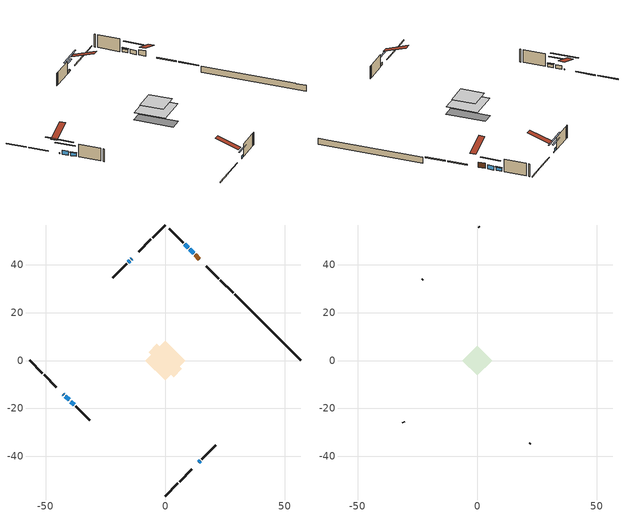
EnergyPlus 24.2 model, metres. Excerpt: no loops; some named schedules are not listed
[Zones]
conditioned space
 floor outside (Floor1 construction): -0.87,0 0,0.87 0.87,0 0,-0.87 z0.52
 floor adiabatic (AdiabaticFloorConstruction): -8.3,0 0,8.3 8.3,0 0,-8.3 z2.96
 floor foundation (Slab1 construction): -6.91,3.55 -3.55,6.91 6.91,-3.55 3.55,-6.91 z-1.83
 wall outside (RimJoist1 construction): 0,-56.62 5.32,-51.31 / -56.62,0 -51.31,-5.32 / 0,56.62 -5.32,51.31 / 28.34,28.29 23.02,33.6 z0.52:0.82
 wall outside (RimJoist2 construction): 5.97,-50.65 11.15,-45.47 / -50.65,-5.97 -45.47,-11.15 / -5.97,50.65 -11.15,45.47 / 22.36,34.26 17.18,39.44 z0.52:0.82
 wall outside (AdiabaticWallConstruction 1): 14.28,42.34 12.47,44.15 z0.52:2.55
 wall outside (AdiabaticWallConstruction): 11.81,44.81 10.17,46.45 z0.52:2.05; -14.05,42.57 -14.25,42.37 / -42.57,-14.05 -42.37,-14.25 z0.52:0.89; -14.91,41.72 -15.52,41.1 / 14.06,-42.57 14.67,-41.95 z0.52:1.66; -41.72,-14.91 -40.14,-16.48 z0.52:1.98; 9.52,47.1 8.09,48.53 z0.52:1.85; -39.49,-17.13 -38.13,-18.5 z0.52:1.79
 wall outside (Wall1 construction): 15.32,-41.3 21.19,-35.43 / -37.47,-19.15 -31.6,-25.02 / -16.18,40.45 -22.04,34.58 / 7.44,49.18 1.57,55.05 z0.52:5.4
 wall foundation (FoundationWall1 construction): 28.99,27.63,-1.83 28.99,27.63,0.52 53.86,2.76,0.52 53.86,2.76,0.47 56.62,0,0.47 56.62,0,-1.83
 window (WindowConstruction): 11.81,44.81 10.17,46.45 z0.52:2.05
 window (WindowConstruction 6): -14.06,42.57 -14.25,42.37 z0.52:0.88
 window (WindowConstruction 7): -42.57,-14.06 -42.37,-14.25 z0.52:0.88
 window (WindowConstruction 1): -14.91,41.71 -15.52,41.1 z0.52:1.66
 window (WindowConstruction 2): 14.06,-42.57 14.67,-41.96 z0.52:1.66
 window (WindowConstruction 3): -41.71,-14.91 -40.15,-16.48 z0.52:1.98
 window (WindowConstruction 4): 9.52,47.11 8.1,48.53 z0.52:1.85
 window (WindowConstruction 5): -39.49,-17.13 -38.13,-18.5 z0.52:1.79
 door (Door): 14.28,42.34 12.47,44.15 z0.52:2.55
 ceiling adiabatic (AdiabaticFloorConstruction): 0,-8.3 8.3,0 0,8.3 -8.3,0 z2.96
attic - vented
 floor to conditioned space (Floor2 construction Reversed): -6.2,0 0,6.2 6.2,0 0,-6.2 z5.4
 wall outside (Wall3 construction): 21.85,-34.78 22.11,-34.52 / -30.95,-25.68 -30.69,-25.94 / -22.7,33.92 -22.96,33.67 / 0.92,55.71 0.66,55.97 z0.52:5.4
 roof outside (Roof1 construction): 13.4,-43.22,5.4 7.36,-37.19,8.24 5.77,-38.78,8.24 11.81,-44.81,5.4; -43.22,-13.4,5.4 -37.19,-7.36,8.24 -38.78,-5.77,8.24 -44.81,-11.81,5.4; -13.4,43.22,5.4 -7.36,37.19,8.24 -5.77,38.78,8.24 -11.81,44.81,5.4; 14.94,41.69,5.4 8.9,35.65,8.24 10.49,34.06,8.24 16.53,40.1,5.4
shading: 8.31,48.31 13.68,42.94 13.97,43.23 8.6,48.61 z4.69; -17.84,38.78 -10.46,46.16 -10.76,46.45 -18.13,39.07 z5.96; -38.78,-17.84 -46.16,-10.46 -46.45,-10.76 -39.07,-18.13 z5.96; -17.38,39.24 -13.04,43.58 -13.33,43.87 -17.68,39.53 z4.3; 16.53,-40.09 12.19,-44.43 12.48,-44.72 16.82,-40.38 z4.3; -38.28,-18.34 -43.58,-13.04 -43.87,-13.33 -38.57,-18.63 z4.62; 7.95,48.67 9.66,46.96 9.95,47.25 8.24,48.96 z2.05; -37.98,-18.64 -39.63,-16.99 -39.92,-17.28 -38.27,-18.93 z1.99
[Building]
Building 1: Terrain=Suburbs
[Site:Location]
Winnipeg Intl AP_MB: Latitude {deg}=49.91; Longitude {deg}=-97.24; Time Zone {hr}=-6; Elevation {m}=239; Keep Site Location Information=Yes
[Site:GroundTemperature:Shallow]
-2.46526, -5.11642, -5.32873, -4.07063, 0.979979, 6.00706, 10.3653, 13.1261, 13.3606, 11.1152, 6.8681, 1.99523
[Site:WaterMainsTemperature]
Calculation Method=Schedule; Temperature Schedule=mains temperature schedule
[Material] Roughness=Rough; Thermal Absorptance=0.9
Name | Thickness {m} | Conductivity {W/m-K} | Density {kg/m3} | Specific Heat {J/kg-K} | Solar Absorptance | Visible Absorptance
asphalt or fiberglass shingles | 0.00635 | 0.162714 | 1121.4 | 1465.45 | 0.84 | 0.84
ceiling loosefill ins | 0.169333 | 0.0480833 | 16.02 | 1046.75 | 0.7 | 0.7
ceiling stud and cavity | 0.1397 | 0.0794166 | 65.682 | 1177.47 | 0.7 | 0.7
concrete 4.0 in. | 0.1016 | 1.803125 | 2242.8 | 837.4 | 0.7 | 0.7
concrete 8.0 in. | 0.2032 | 1.803125 | 2242.8 | 837.4 | 0.7 | 0.7
door material | 0.04445 | 0.0451087 | 512.64 | 1214.23 | 0.7 | 0.7
exterior vertical ins | 0.0872125 | 0.029427 | 32.04 | 1214.23 | 0.7 | 0.7
floor covering | 0.0127 | 0.0433444 | 54.468 | 1339.84 | 0.6 | 0.6
floor rigid ins; rim joist rigid ins; wall rigid ins | 0.051816 | 0.029427 | 32.04 | 1214.23 | 0.7 | 0.7
floor rigid ins 1; wall rigid ins 1 | 0.512978 | 0.029427 | 32.04 | 1214.23 | 0.7 | 0.7
floor stud and cavity | 0.1397 | 0.0859378 | 92.3553 | 1139.71 | 0.7 | 0.7
floor stud and cavity 1 | 0.1397 | 1.75129 | 37.0049 | 1207.88 | 0.7 | 0.7
furniture material conditioned space 1 | 0.1524 | 0.115458 | 640.8 | 1214.23 | 0.6 | 0.6
gypsum board | 0.0127 | 0.160291 | 801 | 837.4 | 0.6 | 0.6
gypsum board 1 | 0.0127 | 0.160291 | 801 | 837.4 | 0.7 | 0.7
osb sheathing 0.5 in. | 0.0127 | 0.115458 | 512.64 | 1214.23 | 0.7 | 0.7
osb sheathing 0.75 in. | 0.01905 | 0.115458 | 512.64 | 1214.23 | 0.7 | 0.7
osb sheathing 2.0 in. | 0.0508 | 0.115458 | 512.64 | 1214.23 | 0.7 | 0.7
rim joist stud and cavity | 0.0508 | 0.0451784 | 125.044 | 1163.47 | 0.6 | 0.6
rim joist stud and cavity 1 | 0.0508 | 0.0402607 | 125.044 | 1163.47 | 0.6 | 0.6
wall stud and cavity | 0.1397 | 0.292769 | 139.0536 | 1170.24 | 0.7 | 0.7
wall stud and cavity 1 | 0.0889 | 6.9971 | 50.32683 | 1063.81 | 0.6 | 0.6
wall stud and cavity 2 | 0.0889 | 0.380278 | 52.3479 | 1209.89 | 0.7 | 0.7
wall stud and cavity 3 | 0.0889 | 0.391764 | 83.0341 | 1211.67 | 0.7 | 0.7
wood siding | 0.0254 | 0.102417 | 544.68 | 1172.36 | 0.4 | 0.4
wood siding 1 | 0.00254 | 0.102417 | 544.68 | 1172.36 | 0.4 | 0.4
wood siding 2; wood siding 3; wood siding 4 | 0.0254 | 0.102417 | 544.68 | 1172.36 | 0.7 | 0.7
[WindowMaterial:SimpleGlazingSystem]
Name | U-Factor {W/m2-K} | Solar Heat Gain Coefficient
WindowMaterial | 2.19568 | 0.6
WindowMaterial 1 | 2.26723 | 0.58
WindowMaterial 2 | 2.20534 | 0.6
WindowMaterial 3 | 2.22805 | 0.59
WindowMaterial 4 | 2.23884 | 0.59
WindowMaterial 5 | 3.250655 | 0.43
[Construction]
AdiabaticFloorConstruction: floor stud and cavity 1, floor rigid ins 1, osb sheathing 0.75 in., floor covering
AdiabaticWallConstruction: wood siding 3, wall rigid ins 1, wall stud and cavity 2, gypsum board
AdiabaticWallConstruction 1: wood siding 4, wall rigid ins 1, wall stud and cavity 2, gypsum board
Door: door material
Floor1 construction: floor stud and cavity, floor rigid ins, osb sheathing 0.75 in., floor covering
Floor2 construction Reversed: gypsum board, ceiling stud and cavity, ceiling loosefill ins
FoundationWall1 construction: concrete 8.0 in., gypsum board 1
furniture construction conditioned space 1: furniture material conditioned space 1
PartitionWallConstruction: gypsum board, wall stud and cavity 3, gypsum board
RimJoist1 construction: wood siding 2, osb sheathing 2.0 in., rim joist stud and cavity
RimJoist2 construction: wood siding 2, rim joist rigid ins, osb sheathing 2.0 in., rim joist stud and cavity 1
Roof1 construction: asphalt or fiberglass shingles
Slab1 construction: concrete 4.0 in.
Wall1 construction: wood siding, wall rigid ins, osb sheathing 0.5 in., wall stud and cavity, gypsum board
Wall3 construction: wood siding 1, wall stud and cavity 1
WindowConstruction: WindowMaterial
WindowConstruction 1; WindowConstruction 2: WindowMaterial 1
WindowConstruction 3: WindowMaterial 2
WindowConstruction 4: WindowMaterial 3
WindowConstruction 5: WindowMaterial 4
WindowConstruction 6; WindowConstruction 7: WindowMaterial 5
[Zone] Multiplier=1; Part of Total Floor Area=Yes
Name | Volume {m3}
attic - vented | 35.4932
conditioned space | 520.5
[Space]
Name | Zone | Volume {m3}
attic - vented 1 | attic - vented | 35.4932
conditioned space 1 | conditioned space | 520.5
[ZoneInfiltration:EffectiveLeakageArea]
infil attic - vented 1: Zone or Space=attic - vented 1; Schedule=Always On Discrete; Effective Air Leakage Area {cm2}=2561; Stack Coefficient=0.000537016; Wind Coefficient=1.56572e-05
[ZoneMixing]
whole house fan mix: Zone or Space=attic - vented; Schedule=Always On Continuous; Design Flow Rate Calculation Method=Flow/Zone; Design Flow Rate {m3/s}=0; Source Zone or Space=conditioned space
[SurfaceProperty:ExposedFoundationPerimeter]
Slab1: Exposed Perimeter Calculation Method=TotalExposedPerimeter; Total Exposed Perimeter {m}=39.075
[InternalMass] Zone or ZoneList=conditioned space; Space or SpaceList=conditioned space 1
Name | Construction | Surface Area {m2}
furniture mass conditioned space 1 | furniture construction conditioned space 1 | 83.8758
partition wall mass | PartitionWallConstruction | 209.689
[Lights]
interior lighting: Zone or ZoneList or Space or SpaceList=conditioned space 1; Schedule=interior lighting schedule; Design Level Calculation Method=LightingLevel; Lighting Level {W}=343.2; Return Air Fraction=0; Fraction Radiant=0.6; Fraction Visible=0.2; Fraction Replaceable=1
[People]
occupants: Zone or ZoneList or Space or SpaceList=conditioned space 1; Number of People Schedule=occupants schedule; Number of People Calculation Method=People; Number of People=3; Fraction Radiant=0.314171; Sensible Heat Fraction=0.56303; Activity Level Schedule=occupants activity schedule; Carbon Dioxide Generation Rate {m3/s-W}=0; Enable ASHRAE 55 Comfort Warnings=No; Mean Radiant Temperature Calculation Type=EnclosureAveraged
[ElectricEquipment] Zone or ZoneList or Space or SpaceList=conditioned space 1; Design Level Calculation Method=EquipmentLevel
Name | Schedule | Design Level {W} | Fraction Latent | Fraction Radiant | Fraction Lost
clothes dryer | clothes dryer schedule | 140.772 | 0.015 | 0.081 | 0.85
clothes washer | clothes washer schedule | 32.1985 | 0.03 | 0.162 | 0.7
cooking range | cooking range schedule | 215.147 | 0.08 | 0.432 | 0.2
dishwasher | dishwasher schedule | 66.8632 | 0.3 | 0.18 | 0.4
fridge | fridge schedule | 72.9452 | 0 | 0.6 | 0
mech vent house fan | mech vent house fan schedule | 10 | 0 | 0 | 1
mech vent house fan cfis | mech vent house fan cfis schedule | 0 | 0 | 0 | 0
misc plug loads | misc plug loads schedule | 494.7 | 0.045 | 0.513 | 0.1
whole house fan | Always On Discrete | 0 | 0 | 0 | 1
[OtherEquipment] Zone or ZoneList or Space or SpaceList=conditioned space 1; Design Level Calculation Method=EquipmentLevel
Name | Fuel Type | Schedule | Design Level {W} | Fraction Latent | Fraction Radiant | Fraction Lost
clothes dryer 1 | Electricity | clothes dryer schedule | 0 | 0.015 | 0.081 | 0.85
cooking range 1 | Electricity | cooking range schedule | 0 | 0.08 | 0.432 | 0.2
general water use latent | None | general water use schedule | 62.594 | 1 | 0 | 0
general water use sensible | None | general water use schedule | -61.6891 | 0 | 0.6 | 0
mech vent house fan latent load | None | Always On Discrete | 0 | 1 | 0 | 0
mech vent house fan sensible load | None | Always On Discrete | 0 | 0 | 0 | 0
water heater energy adjustment1 | NaturalGas | Always On Discrete | 0.01 | 0 | 0 | 1
[ZoneInfiltration:DesignFlowRate] Zone or ZoneList or Space or SpaceList=conditioned space 1; Schedule=Always On Discrete; Design Flow Rate Calculation Method=Flow/Zone; Design Flow Rate {m3/s}=0
infil flow; natural vent flow; whole house fan flow
[AvailabilityManager:Scheduled]
central ac and furnace airloop Availability Manager: Schedule=Always On Discrete
[Foundation:Kiva]
Foundation Kiva 1: Initial Indoor Air Temperature {C}=21; Wall Height Above Grade {m}=0.520019; Wall Depth Below Slab {m}=0.2032; Custom Block Material Name 1=exterior vertical ins; Custom Block Depth 1 {m}=2.350008; Custom Block X Position 1 {m}=0.2159; Custom Block Z Position 1 {m}=0
[Foundation:Kiva:Settings]
Soil Conductivity {W/m-K}=0.849921; Soil Density {kg/m3}=1842.3; Soil Specific Heat {J/kg-K}=418.7; Ground Solar Absorptivity=0.9; Ground Thermal Absorptivity=0.9; Ground Surface Roughness {m}=0.03; Far-Field Width {m}=40; Deep-Ground Boundary Condition=ZeroFlux; Deep-Ground Depth {m}=40; Minimum Cell Dimension {m}=0.2; Maximum Cell Growth Coefficient=3; Simulation Timestep=Timestep
[Exterior:Lights]
exterior lighting: Schedule=exterior lighting schedule; Design Level {W}=75.6
[EnergyManagementSystem:GlobalVariable]
central_ac_and_furnace_airloop_Fan_RTF
infil_program_Qfan
infil_program_Qinf
natural_vent_program_Qnv
natural_vent_program_Qwhf
[EnergyManagementSystem:Sensor]
Name | Output:Variable or Output:Meter Index Key | Output:Variable or Output:Meter
airflow_gain | infil flow | Infiltration Sensible Heat Gain Energy
airflow_gain_1 | natural vent flow | Infiltration Sensible Heat Gain Energy
airflow_gain_2 | whole house fan flow | Infiltration Sensible Heat Gain Energy
airflow_loss | infil flow | Infiltration Sensible Heat Loss Energy
airflow_loss_1 | natural vent flow | Infiltration Sensible Heat Loss Energy
airflow_loss_2 | whole house fan flow | Infiltration Sensible Heat Loss Energy
clg_load_cond |  | Cooling:EnergyTransfer:Zone:CONDITIONED SPACE
clg_sp_s; clg_sp_s_1 | cooling setpoint | Schedule Value
clothes_dryer_exhaust_0_sch_s | clothes dryer exhaust 0 schedule | Schedule Value
cool_season | cooling season schedule | Schedule Value
htg_load_cond |  | Heating:EnergyTransfer:Zone:CONDITIONED SPACE
htg_sp_s; htg_sp_s_1 | heating setpoint | Schedule Value
ig_ee_conv | clothes dryer | Electric Equipment Convective Heating Energy
ig_ee_conv_2 | cooking range | Electric Equipment Convective Heating Energy
ig_ee_conv_4 | fridge | Electric Equipment Convective Heating Energy
ig_ee_conv_5 | misc plug loads | Electric Equipment Convective Heating Energy
ig_ee_conv_6 | whole house fan | Electric Equipment Convective Heating Energy
ig_ee_rad | clothes dryer | Electric Equipment Radiant Heating Energy
ig_ee_rad_2 | cooking range | Electric Equipment Radiant Heating Energy
ig_ee_rad_4 | fridge | Electric Equipment Radiant Heating Energy
ig_ee_rad_5 | misc plug loads | Electric Equipment Radiant Heating Energy
ig_ee_rad_6 | whole house fan | Electric Equipment Radiant Heating Energy
ig_lgt_conv | interior lighting | Lights Convective Heating Energy
ig_lgt_rad | interior lighting | Lights Radiant Heating Energy
ig_lgt_vis | interior lighting | Lights Visible Radiation Heating Energy
ig_oe_conv | clothes dryer 1 | Other Equipment Convective Heating Energy
ig_oe_conv_1 | cooking range 1 | Other Equipment Convective Heating Energy
ig_oe_conv_2 | general water use latent | Other Equipment Convective Heating Energy
ig_oe_conv_3 | general water use sensible | Other Equipment Convective Heating Energy
ig_oe_conv_4 | water heater energy adjustment1 | Other Equipment Convective Heating Energy
ig_oe_rad | clothes dryer 1 | Other Equipment Radiant Heating Energy
ig_oe_rad_1 | cooking range 1 | Other Equipment Radiant Heating Energy
ig_oe_rad_2 | general water use latent | Other Equipment Radiant Heating Energy
ig_oe_rad_3 | general water use sensible | Other Equipment Radiant Heating Energy
ig_oe_rad_4 | water heater energy adjustment1 | Other Equipment Radiant Heating Energy
ig_ppl_conv | occupants | People Convective Heating Energy
ig_ppl_rad | occupants | People Radiant Heating Energy
im_conv | furniture mass conditioned space 1 | Surface Inside Face Convection Heat Gain Energy
im_conv_1 | partition wall mass | Surface Inside Face Convection Heat Gain Energy
im_ig | furniture mass conditioned space 1 | Surface Inside Face Internal Gains Radiation Heat Gain Energy
im_ig_1 | partition wall mass | Surface Inside Face Internal Gains Radiation Heat Gain Energy
im_lgt | furniture mass conditioned space 1 | Surface Inside Face Lights Radiation Heat Gain Energy
im_lgt_1 | partition wall mass | Surface Inside Face Lights Radiation Heat Gain Energy
im_sol | furniture mass conditioned space 1 | Surface Inside Face Solar Radiation Heat Gain Energy
im_sol_1 | partition wall mass | Surface Inside Face Solar Radiation Heat Gain Energy
im_surf | furniture mass conditioned space 1 | Surface Inside Face Net Surface Thermal Radiation Heat Gain Energy
im_surf_1 | partition wall mass | Surface Inside Face Net Surface Thermal Radiation Heat Gain Energy
mv_conv | mech vent house fan | Electric Equipment Convective Heating Energy
mv_conv_1 | mech vent house fan cfis | Electric Equipment Convective Heating Energy
mv_conv_2 | mech vent house fan latent load | Other Equipment Convective Heating Energy
mv_conv_3 | mech vent house fan sensible load | Other Equipment Convective Heating Energy
mv_rad | mech vent house fan | Electric Equipment Radiant Heating Energy
mv_rad_1 | mech vent house fan cfis | Electric Equipment Radiant Heating Energy
mv_rad_2 | mech vent house fan latent load | Other Equipment Radiant Heating Energy
mv_rad_3 | mech vent house fan sensible load | Other Equipment Radiant Heating Energy
natural_vent_s | natural vent schedule | Schedule Value
out_pb_s |  | Site Outdoor Air Barometric Pressure
out_wt_s |  | Site Outdoor Air Humidity Ratio
site_vw_s |  | Site Wind Speed
ss_back_out | Window1 | Surface Window Shortwave from Zone Back Out Window Heat Transfer Rate
ss_back_out_1 | Window11 | Surface Window Shortwave from Zone Back Out Window Heat Transfer Rate
ss_back_out_2 | Window12 | Surface Window Shortwave from Zone Back Out Window Heat Transfer Rate
ss_back_out_3 | Window3 | Surface Window Shortwave from Zone Back Out Window Heat Transfer Rate
ss_back_out_4 | Window4 | Surface Window Shortwave from Zone Back Out Window Heat Transfer Rate
ss_back_out_5 | Window5 | Surface Window Shortwave from Zone Back Out Window Heat Transfer Rate
ss_back_out_6 | Window7 | Surface Window Shortwave from Zone Back Out Window Heat Transfer Rate
ss_back_out_7 | Window9 | Surface Window Shortwave from Zone Back Out Window Heat Transfer Rate
ss_conv | Door1 | Surface Inside Face Convection Heat Gain Energy
ss_conv_1 | Window1 | Surface Inside Face Convection Heat Gain Energy
ss_conv_2 | Window11 | Surface Inside Face Convection Heat Gain Energy
ss_conv_3 | Window12 | Surface Inside Face Convection Heat Gain Energy
ss_conv_4 | Window3 | Surface Inside Face Convection Heat Gain Energy
ss_conv_5 | Window4 | Surface Inside Face Convection Heat Gain Energy
ss_conv_6 | Window5 | Surface Inside Face Convection Heat Gain Energy
ss_conv_7 | Window7 | Surface Inside Face Convection Heat Gain Energy
ss_conv_8 | Window9 | Surface Inside Face Convection Heat Gain Energy
ss_ig | Door1 | Surface Inside Face Internal Gains Radiation Heat Gain Energy
ss_ig_1 | Window1 | Surface Inside Face Internal Gains Radiation Heat Gain Energy
ss_ig_2 | Window11 | Surface Inside Face Internal Gains Radiation Heat Gain Energy
ss_ig_3 | Window12 | Surface Inside Face Internal Gains Radiation Heat Gain Energy
ss_ig_4 | Window3 | Surface Inside Face Internal Gains Radiation Heat Gain Energy
ss_ig_5 | Window4 | Surface Inside Face Internal Gains Radiation Heat Gain Energy
ss_ig_6 | Window5 | Surface Inside Face Internal Gains Radiation Heat Gain Energy
ss_ig_7 | Window7 | Surface Inside Face Internal Gains Radiation Heat Gain Energy
ss_ig_8 | Window9 | Surface Inside Face Internal Gains Radiation Heat Gain Energy
ss_lgt | Door1 | Surface Inside Face Lights Radiation Heat Gain Energy
ss_sol | Door1 | Surface Inside Face Solar Radiation Heat Gain Energy
ss_surf | Door1 | Surface Inside Face Net Surface Thermal Radiation Heat Gain Energy
ss_surf_1 | Window1 | Surface Inside Face Net Surface Thermal Radiation Heat Gain Energy
ss_surf_2 | Window11 | Surface Inside Face Net Surface Thermal Radiation Heat Gain Energy
ss_surf_3 | Window12 | Surface Inside Face Net Surface Thermal Radiation Heat Gain Energy
ss_surf_4 | Window3 | Surface Inside Face Net Surface Thermal Radiation Heat Gain Energy
ss_surf_5 | Window4 | Surface Inside Face Net Surface Thermal Radiation Heat Gain Energy
ss_surf_6 | Window5 | Surface Inside Face Net Surface Thermal Radiation Heat Gain Energy
ss_surf_7 | Window7 | Surface Inside Face Net Surface Thermal Radiation Heat Gain Energy
ss_surf_8 | Window9 | Surface Inside Face Net Surface Thermal Radiation Heat Gain Energy
ss_trans_in | Window1 | Surface Window Transmitted Solar Radiation Rate
ss_trans_in_1 | Window11 | Surface Window Transmitted Solar Radiation Rate
ss_trans_in_2 | Window12 | Surface Window Transmitted Solar Radiation Rate
ss_trans_in_3 | Window3 | Surface Window Transmitted Solar Radiation Rate
ss_trans_in_4 | Window4 | Surface Window Transmitted Solar Radiation Rate
ss_trans_in_5 | Window5 | Surface Window Transmitted Solar Radiation Rate
ss_trans_in_6 | Window7 | Surface Window Transmitted Solar Radiation Rate
ss_trans_in_7 | Window9 | Surface Window Transmitted Solar Radiation Rate
ss_trans_out | Window1 | Surface Inside Face Initial Transmitted Diffuse Transmitted Out Window Solar Radiation Rate
ss_trans_out_1 | Window11 | Surface Inside Face Initial Transmitted Diffuse Transmitted Out Window Solar Radiation Rate
ss_trans_out_2 | Window12 | Surface Inside Face Initial Transmitted Diffuse Transmitted Out Window Solar Radiation Rate
ss_trans_out_3 | Window3 | Surface Inside Face Initial Transmitted Diffuse Transmitted Out Window Solar Radiation Rate
ss_trans_out_4 | Window4 | Surface Inside Face Initial Transmitted Diffuse Transmitted Out Window Solar Radiation Rate
ss_trans_out_5 | Window5 | Surface Inside Face Initial Transmitted Diffuse Transmitted Out Window Solar Radiation Rate
ss_trans_out_6 | Window7 | Surface Inside Face Initial Transmitted Diffuse Transmitted Out Window Solar Radiation Rate
ss_trans_out_7 | Window9 | Surface Inside Face Initial Transmitted Diffuse Transmitted Out Window Solar Radiation Rate
s_conv | Floor1 | Surface Inside Face Convection Heat Gain Energy
s_conv_1 | Floor2 | Surface Inside Face Convection Heat Gain Energy
s_conv_10 | RimJoist2:225 | Surface Inside Face Convection Heat Gain Energy
s_conv_11 | RimJoist2:315 | Surface Inside Face Convection Heat Gain Energy
s_conv_12 | RimJoist2:45 | Surface Inside Face Convection Heat Gain Energy
s_conv_13 | Slab1 | Surface Inside Face Convection Heat Gain Energy
s_conv_14 | Wall1:135 | Surface Inside Face Convection Heat Gain Energy
s_conv_15 | Wall1:225 | Surface Inside Face Convection Heat Gain Energy
s_conv_16 | Wall1:315 | Surface Inside Face Convection Heat Gain Energy
s_conv_17 | Wall1:45 | Surface Inside Face Convection Heat Gain Energy
s_conv_2 | FoundationWall1 | Surface Inside Face Convection Heat Gain Energy
s_conv_3 | inferred conditioned ceiling | Surface Inside Face Convection Heat Gain Energy
s_conv_4 | inferred conditioned floor | Surface Inside Face Convection Heat Gain Energy
s_conv_5 | RimJoist1:135 | Surface Inside Face Convection Heat Gain Energy
s_conv_6 | RimJoist1:225 | Surface Inside Face Convection Heat Gain Energy
s_conv_7 | RimJoist1:315 | Surface Inside Face Convection Heat Gain Energy
s_conv_8 | RimJoist1:45 | Surface Inside Face Convection Heat Gain Energy
s_conv_9 | RimJoist2:135 | Surface Inside Face Convection Heat Gain Energy
s_ig | Floor1 | Surface Inside Face Internal Gains Radiation Heat Gain Energy
s_ig_1 | Floor2 | Surface Inside Face Internal Gains Radiation Heat Gain Energy
s_ig_10 | RimJoist2:225 | Surface Inside Face Internal Gains Radiation Heat Gain Energy
s_ig_11 | RimJoist2:315 | Surface Inside Face Internal Gains Radiation Heat Gain Energy
s_ig_12 | RimJoist2:45 | Surface Inside Face Internal Gains Radiation Heat Gain Energy
s_ig_13 | Slab1 | Surface Inside Face Internal Gains Radiation Heat Gain Energy
s_ig_14 | Wall1:135 | Surface Inside Face Internal Gains Radiation Heat Gain Energy
s_ig_15 | Wall1:225 | Surface Inside Face Internal Gains Radiation Heat Gain Energy
s_ig_16 | Wall1:315 | Surface Inside Face Internal Gains Radiation Heat Gain Energy
s_ig_17 | Wall1:45 | Surface Inside Face Internal Gains Radiation Heat Gain Energy
s_ig_2 | FoundationWall1 | Surface Inside Face Internal Gains Radiation Heat Gain Energy
s_ig_3 | inferred conditioned ceiling | Surface Inside Face Internal Gains Radiation Heat Gain Energy
s_ig_4 | inferred conditioned floor | Surface Inside Face Internal Gains Radiation Heat Gain Energy
s_ig_5 | RimJoist1:135 | Surface Inside Face Internal Gains Radiation Heat Gain Energy
s_ig_6 | RimJoist1:225 | Surface Inside Face Internal Gains Radiation Heat Gain Energy
s_ig_7 | RimJoist1:315 | Surface Inside Face Internal Gains Radiation Heat Gain Energy
s_ig_8 | RimJoist1:45 | Surface Inside Face Internal Gains Radiation Heat Gain Energy
s_ig_9 | RimJoist2:135 | Surface Inside Face Internal Gains Radiation Heat Gain Energy
s_lgt | Floor1 | Surface Inside Face Lights Radiation Heat Gain Energy
s_lgt_1 | Floor2 | Surface Inside Face Lights Radiation Heat Gain Energy
s_lgt_10 | RimJoist2:225 | Surface Inside Face Lights Radiation Heat Gain Energy
s_lgt_11 | RimJoist2:315 | Surface Inside Face Lights Radiation Heat Gain Energy
s_lgt_12 | RimJoist2:45 | Surface Inside Face Lights Radiation Heat Gain Energy
s_lgt_13 | Slab1 | Surface Inside Face Lights Radiation Heat Gain Energy
s_lgt_14 | Wall1:135 | Surface Inside Face Lights Radiation Heat Gain Energy
s_lgt_15 | Wall1:225 | Surface Inside Face Lights Radiation Heat Gain Energy
s_lgt_16 | Wall1:315 | Surface Inside Face Lights Radiation Heat Gain Energy
s_lgt_17 | Wall1:45 | Surface Inside Face Lights Radiation Heat Gain Energy
s_lgt_2 | FoundationWall1 | Surface Inside Face Lights Radiation Heat Gain Energy
s_lgt_3 | inferred conditioned ceiling | Surface Inside Face Lights Radiation Heat Gain Energy
s_lgt_4 | inferred conditioned floor | Surface Inside Face Lights Radiation Heat Gain Energy
s_lgt_5 | RimJoist1:135 | Surface Inside Face Lights Radiation Heat Gain Energy
s_lgt_6 | RimJoist1:225 | Surface Inside Face Lights Radiation Heat Gain Energy
s_lgt_7 | RimJoist1:315 | Surface Inside Face Lights Radiation Heat Gain Energy
s_lgt_8 | RimJoist1:45 | Surface Inside Face Lights Radiation Heat Gain Energy
s_lgt_9 | RimJoist2:135 | Surface Inside Face Lights Radiation Heat Gain Energy
s_sol | Floor1 | Surface Inside Face Solar Radiation Heat Gain Energy
s_sol_1 | Floor2 | Surface Inside Face Solar Radiation Heat Gain Energy
